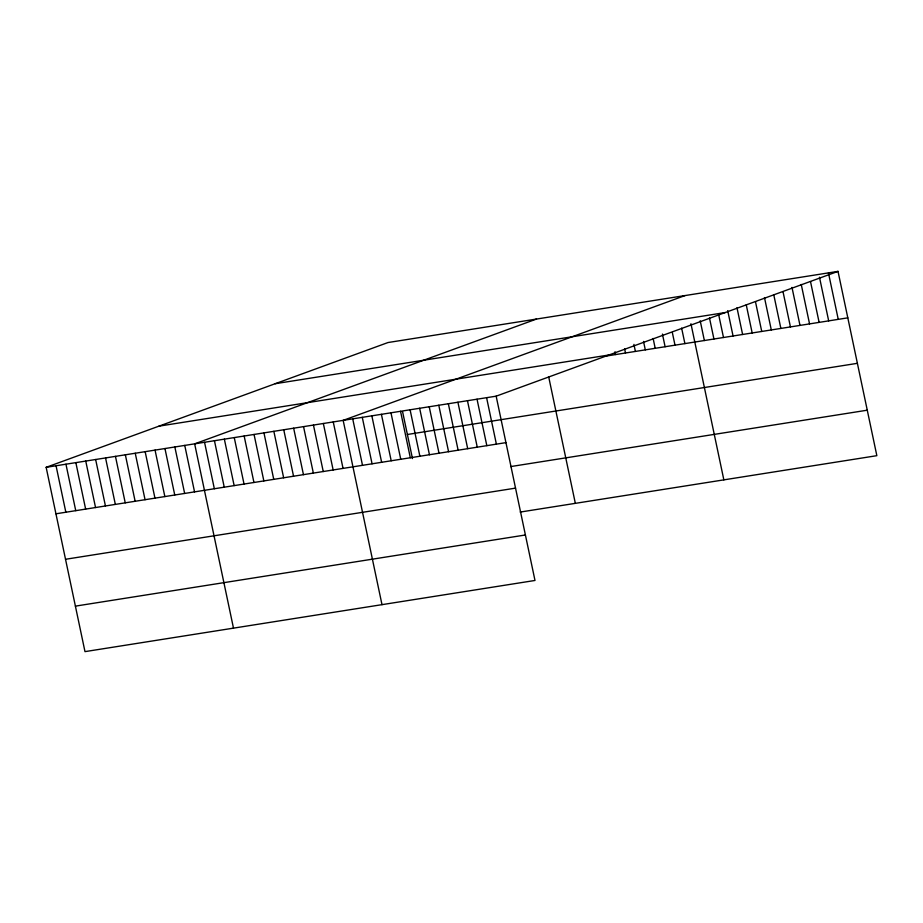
<?xml version="1.0" encoding="UTF-8"?>
<svg xmlns="http://www.w3.org/2000/svg" width="923" height="923" viewBox="0 0 923 923"><rect width="100%" height="100%" fill="white"/><g stroke="black" fill="none" stroke-linecap="round" stroke-linejoin="round"><path stroke-width="1.38" d="M838.015 271.374L496.159 396.175L534.994 580.463L84.985 651.626L46.15 467.326L388.006 342.537L838.015 271.374L876.85 455.674L520.191 512.069M536.505 319.046L194.649 443.848L233.484 628.136M685.016 295.568L343.16 420.369L381.995 604.657M275.192 383.714L725.201 312.562M158.964 426.149L608.972 354.986M605.707 356.128L847.81 317.847M46.15 467.326L496.159 396.175M407.378 434.491L857.386 363.327M55.945 513.799L505.954 442.636M510.604 466.588L867.262 410.193M65.533 559.28L515.53 488.129M75.398 606.134L525.406 534.982M828.45 272.896L838.246 319.358M819.486 277.223L828.681 320.869M810.509 281.55L819.116 322.381M801.245 284.469L809.552 323.892M791.98 287.388L799.987 325.404M783.016 291.714L790.434 326.915M773.739 294.633L780.87 328.438M764.475 297.552L771.305 329.949M755.51 301.89L761.74 331.461M746.245 304.809L752.176 332.972M736.981 307.728L742.611 334.484M727.716 310.647L733.058 335.995M718.74 314.974L723.494 337.506M709.475 317.893L713.929 339.018M700.211 320.812L704.364 340.529M690.946 323.731L723.851 479.868M681.635 328.115L684.901 343.61M672.336 332.499L675.001 345.167M662.437 334.068L665.102 346.736M653.126 338.441L655.203 348.306M643.527 341.418L645.304 349.863M633.916 344.394L635.405 351.432M624.617 348.779L625.506 353.001M615.006 351.744L615.606 354.559M548.7 376.896L575.341 503.347M486.594 397.686L496.389 444.148M477.029 399.197L486.825 445.659M467.465 400.709L477.26 447.182M457.912 402.22L467.696 448.693M448.347 403.732L458.131 450.205M438.783 405.243L448.578 451.716M429.218 406.755L439.013 453.228M419.653 408.266L429.449 454.739M410.089 409.777L419.884 456.25M402.59 411.739L412.466 458.581M400.536 411.289L410.32 457.762M390.971 412.8L400.755 459.273M381.407 414.312L391.202 460.785M371.842 415.823L381.637 462.296M362.278 417.334L372.073 463.808M352.713 418.846L362.508 465.319M333.249 421.926L343.044 468.399M323.35 423.495L333.145 469.969M313.451 425.065L323.246 471.526M303.552 426.622L313.347 473.095M293.652 428.191L303.448 474.664M283.753 429.76L293.549 476.222M273.854 431.318L283.649 477.791M263.955 432.887L273.75 479.36M254.056 434.456L263.851 480.918M244.157 436.014L253.94 482.487M234.257 437.583L244.041 484.056M224.358 439.152L234.142 485.613M214.448 440.709L224.243 487.182M204.548 442.279L214.344 488.752M184.75 445.405L194.545 491.878M174.851 446.974L184.646 493.447M164.952 448.543L174.747 495.005M155.052 450.101L164.848 496.574M145.153 451.67L154.949 498.143M135.254 453.239L145.049 499.701M125.355 454.797L135.139 501.27M115.456 456.366L125.24 502.839M105.557 457.935L115.34 504.408M95.646 459.504L105.441 505.966M85.747 461.062L95.542 507.535M75.848 462.631L85.643 509.104M65.948 464.2L75.744 510.661M56.049 465.757L65.845 512.23"/></g></svg>
